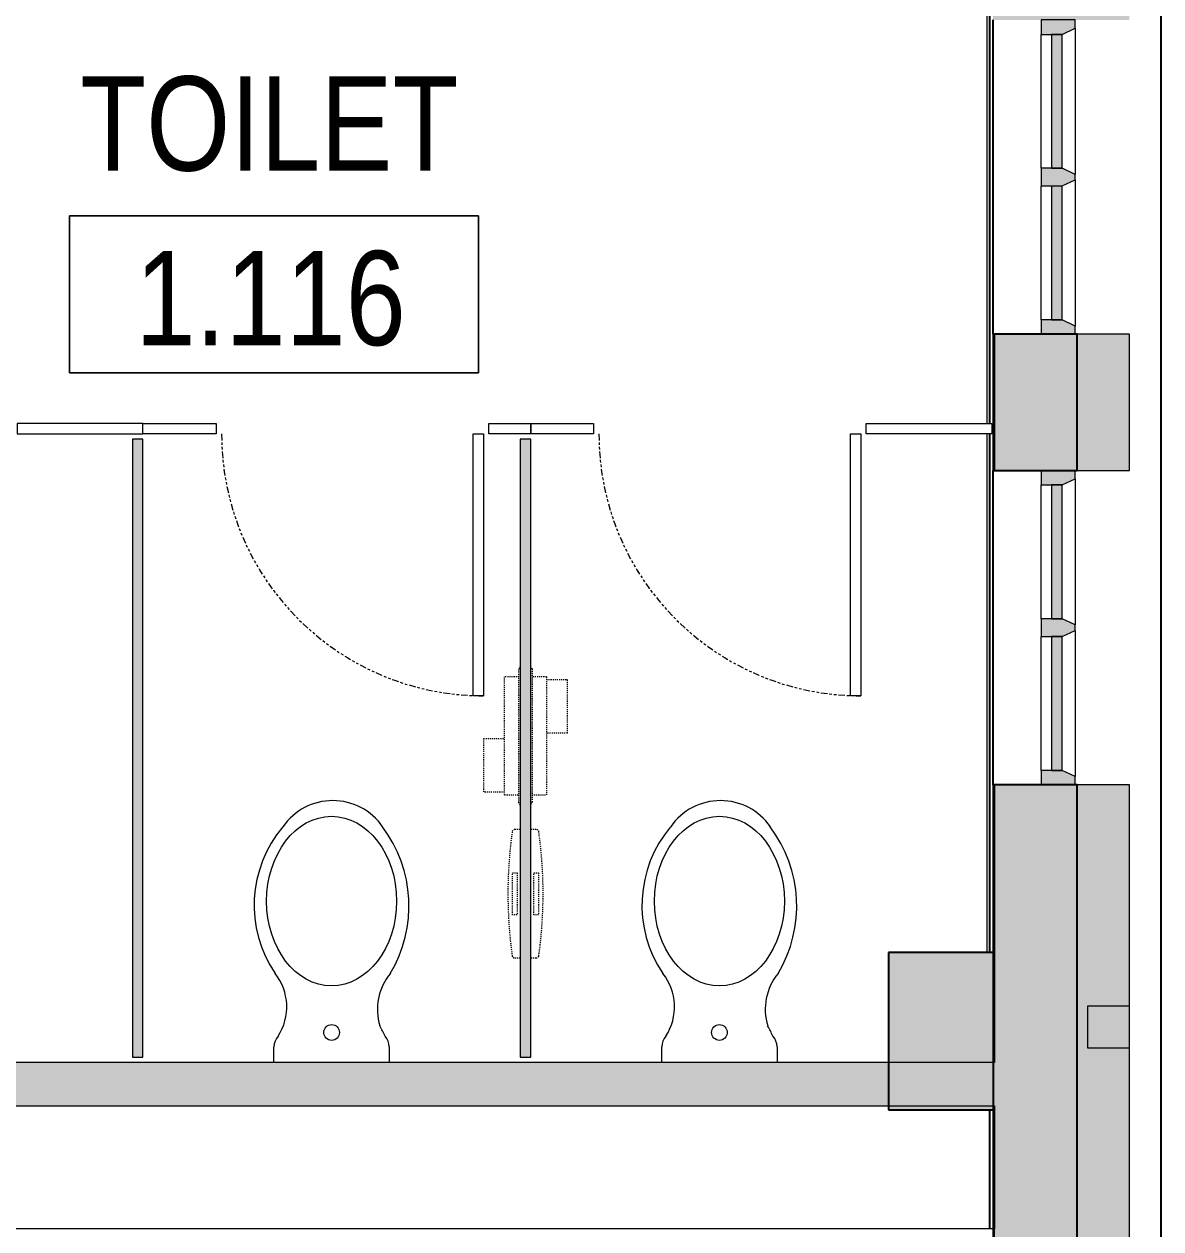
# Model space of a CAD drawing. Header units: inches. Extents: x -3640 to -1418, y -3630 to 137.
# Drawn here: x -2957.9 to -2849.4, y -2385.5 to -2270.5 of the extents above; entities that cross this region are included whole.
import ezdxf

# ---------------------------------------------------------------- set-up
doc = ezdxf.new("R2010")
doc.units = ezdxf.units.IN
doc.header["$MEASUREMENT"] = 0
doc.linetypes.add('Double dash', pattern=[1.6875, 0.625, -0.1875, 0.25, -0.1875, 0.25, -0.1875])
doc.linetypes.add('Hidden Equipment- BSALS', pattern=[0.0625, 0.03125, -0.03125])
for name, color, linetype, lineweight in [('A-AREA-IDEN', 2, 'Continuous', 9), ('A-FLOR', 192, 'Continuous', 13), ('A-GENM', 13, 'Continuous', 9), ('A-GLAZ-CURT', 52, 'Continuous', 13), ('A-GLAZ-CWMG', 51, 'Continuous', 13), ('A-WALL', 113, 'Continuous', 13), ('A-WALL-PATT', 111, 'Continuous', 13), ('I-WALL', 2, 'Continuous', 13), ('L-SITE-WALL', 31, 'Continuous', 13), ('P-SANR-FIXT', 6, 'Continuous', 13), ('Q-SPCQ', 91, 'Continuous', 13), ('S-COLS', 52, 'Continuous', 13)]:
    doc.layers.add(name, color=color, linetype=linetype, lineweight=lineweight)
doc.styles.add('Arial Narrow', font='ARIALN.TTF', dxfattribs={"height": 9})

# ---------------------------------------------------------------- blocks, each defined once
blk = doc.blocks.new('15830016-STRUCT_MARTINEZ-MOORE_CENTRAL_v2018_rvt-1-DIMENSION PLAN - LEVEL 1 _567_ - 2__ - CAD')
at = {"layer": 'A-WALL-PATT', "lineweight": 20}
h = blk.add_hatch(color=10, dxfattribs=at)
h.paths.add_polyline_path([(-2865.4, -2624.64), (-2857.4, -2624.64), (-2857.4, -2581.14), (-2865.4, -2581.14), (-2865.4, -2616.64)], flags=0)
h.paths.add_polyline_path([(-2857.4, -2551.14), (-2857.4, -2538.14), (-2865.4, -2538.14), (-2865.4, -2551.14)], flags=0)
h.paths.add_polyline_path([(-2865.4, -2508.14), (-2857.4, -2508.14), (-2857.4, -2462.14), (-2865.4, -2462.14)], flags=0)
h.paths.add_polyline_path([(-2865.4, -2432.14), (-2857.4, -2432.14), (-2857.4, -2419.14), (-2865.4, -2419.14)], flags=0)
h.paths.add_polyline_path([(-2857.4, -2389.14), (-2857.4, -2343.14), (-2865.4, -2343.14), (-2865.4, -2389.14)], flags=0)
h.paths.add_polyline_path([(-2865.4, -2313.14), (-2857.4, -2313.14), (-2857.4, -2300.14), (-2865.4, -2300.14)], flags=0)
h.paths.add_polyline_path([(-2857.4, -2270.14), (-2857.4, -2224.14), (-2865.4, -2224.14), (-2865.4, -2270.14)], flags=0)
h.paths.add_polyline_path([(-2865.4, -2194.14), (-2857.4, -2194.14), (-2857.4, -2181.14), (-2865.4, -2181.14)], flags=0)
h.paths.add_polyline_path([(-2865.4, -2151.14), (-2857.4, -2151.14), (-2857.4, -1977.42), (-2865.4, -1977.42), (-2865.4, -2144.14)], flags=0)
h.paths.add_polyline_path([(-2865.4, -1805.99), (-2857.4, -1805.99), (-2857.4, -1632.14), (-2865.4, -1632.14), (-2865.4, -1771.64), (-2863.24, -1771.64), (-2863.24, -1772.39), (-2865.4, -1772.39), (-2865.4, -1778.63)], flags=0)
h.paths.add_polyline_path([(-2865.4, -1602.14), (-2857.4, -1602.14), (-2857.4, -1589.14), (-2865.4, -1589.14)], flags=0)
h.paths.add_polyline_path([(-2857.4, -1559.14), (-2857.4, -1513.14), (-2865.4, -1513.14), (-2865.4, -1559.14)], flags=0)
h.paths.add_polyline_path([(-2865.4, -1483.14), (-2857.4, -1483.14), (-2857.4, -1470.14), (-2865.4, -1470.14)], flags=0)
h.paths.add_polyline_path([(-2857.4, -1440.14), (-2857.4, -1394.14), (-2865.4, -1394.14), (-2865.4, -1440.14)], flags=0)
h.paths.add_polyline_path([(-2865.4, -1364.14), (-2857.4, -1364.14), (-2857.4, -1351.14), (-2865.4, -1351.14), (-2865.4, -1357.81)], flags=0)
h.paths.add_polyline_path([(-2865.4, -1321.14), (-2857.4, -1321.14), (-2857.4, -1275.14), (-2865.4, -1275.14), (-2865.4, -1293.07)], flags=0)
h.paths.add_polyline_path([(-2865.4, -1245.14), (-2857.4, -1245.14), (-2857.4, -1232.14), (-2865.4, -1232.14)], flags=0)
h.paths.add_polyline_path([(-2857.4, -1202.14), (-2857.4, -1158.64), (-2865.4, -1158.64), (-2865.4, -1202.14)], flags=0)
at = {"layer": 'S-COLS', "lineweight": 5}
blk.add_hatch(color=50, dxfattribs=at).paths.add_polyline_path([(-2872.93, -2374.14), (-2865.4, -2374.14), (-2865.4, -2359.14), (-2875.4, -2359.14), (-2875.4, -2374.14)], flags=0)
at = {"layer": 'A-FLOR', "color": 253, "lineweight": 25}
for p, q in [((-2865.71, -2308.64), (-2865.71, -2230.64)), ((-2865.71, -2359.14), (-2865.71, -2309.64)), ((-2865.71, -2385.52), (-2865.71, -2374.14))]:
    blk.add_line(p, q, dxfattribs=at)
at = {"layer": 'A-WALL', "color": 253, "lineweight": 25}
for p, q in [((-2849.4, -2144.2), (-2849.4, -2608.64)), ((-2865.4, -2300.14), (-2865.4, -2270.14)), ((-2865.4, -2343.14), (-2865.4, -2313.14))]:
    blk.add_line(p, q, dxfattribs=at)
at = {"layer": 'L-SITE-WALL', "color": 253, "lineweight": 25}
for p, q in [((-2865.4, -2300.14), (-2865.4, -2313.14)), ((-2857.4, -2300.14), (-2865.4, -2300.14)), ((-2857.4, -2313.14), (-2857.4, -2300.14)), ((-2865.4, -2313.14), (-2857.4, -2313.14)), ((-2865.4, -2343.14), (-2865.4, -2359.14)), ((-2857.4, -2343.14), (-2865.4, -2343.14)), ((-2857.4, -2389.14), (-2857.4, -2343.14)), ((-2865.4, -2359.14), (-2865.4, -2374.14)), ((-2865.4, -2374.14), (-2865.4, -2389.14))]:
    blk.add_line(p, q, dxfattribs=at)
at = {"layer": 'S-COLS', "color": 253, "lineweight": 25}
for p, q in [((-2865.4, -2359.14), (-2875.4, -2359.14)), ((-2875.4, -2359.14), (-2875.4, -2374.14)), ((-2875.4, -2374.14), (-2865.4, -2374.14))]:
    blk.add_line(p, q, dxfattribs=at)
at = {"layer": 'S-COLS', "color": 9}
blk.add_line((-2865.4, -2374.14), (-2865.4, -2359.14), dxfattribs=at)
blk = doc.blocks.new('Water_Closet-Wall_Mounted-BSALS - WC--V23-DIMENSION PLAN - LEVEL 1 _567_ - 2__ - CAD')
at = {"layer": 'P-SANR-FIXT', "lineweight": 9}
for p, q in [((-2934.02, -2369.64), (-2934.02, -2368.14)), ((-2923.02, -2368.14), (-2923.02, -2369.64))]:
    blk.add_line(p, q, dxfattribs=at)
blk.add_circle((-2928.52, -2366.77), 0.75, dxfattribs=at)
for centre, radius, start, end in [((-2928.41, -2350.4), 5.76, 34.4306, 145.5694), ((-2924.28, -2354.64), 11.63, 139.856, 214.0111), ((-2933.69, -2354.7), 12.55, 329.1228, 37.0102), ((-2937.93, -2364.33), 5.13, 327.048, 38.4835), ((-2918.78, -2364.57), 5.37, 140.3582, 197.022), ((-2936.68, -2373.23), 14.6, 24.7209, 29.0546), ((-2932.52, -2368.14), 1.5, 137.397, 180), ((-2924.52, -2368.14), 1.5, 0, 42.603)]:
    blk.add_arc(centre, radius, start, end, dxfattribs=at)
blk.add_ellipse((-2928.52, -2354.23), major_axis=(0, 8.09), ratio=0.767038, dxfattribs=at)
blk = doc.blocks.new('Toilet-Tissue-Dispenser_Bobrick_B-386 - B-386-235685-DIMENSION PLAN - LEVEL 1 _567_ - 2__ - CAD')
at = {"layer": 'Q-SPCQ', "linetype": 'Hidden Equipment- BSALS', "lineweight": 20}
for p, q in [((-2912.02, -2344.08), (-2912.02, -2332.83)), ((-2910.65, -2332.83), (-2912.02, -2332.83)), ((-2910.65, -2332.08), (-2910.52, -2331.83)), ((-2910.65, -2344.83), (-2910.65, -2332.08)), ((-2909.4, -2332.08), (-2909.52, -2331.83)), ((-2909.4, -2332.08), (-2909.4, -2344.83)), ((-2908.02, -2332.83), (-2909.4, -2332.83)), ((-2908.02, -2332.83), (-2908.02, -2344.08)), ((-2908.02, -2333.08), (-2906.02, -2333.08)), ((-2906.02, -2338.2), (-2906.02, -2333.08)), ((-2906.02, -2338.2), (-2908.02, -2338.2)), ((-2914.02, -2338.7), (-2914.02, -2343.83)), ((-2914.02, -2338.7), (-2912.02, -2338.7)), ((-2912.02, -2343.83), (-2914.02, -2343.83)), ((-2912.02, -2344.08), (-2910.65, -2344.08)), ((-2909.4, -2344.08), (-2908.02, -2344.08)), ((-2910.52, -2345.08), (-2910.65, -2344.83)), ((-2909.52, -2345.08), (-2909.4, -2344.83))]:
    blk.add_line(p, q, dxfattribs=at)
blk = doc.blocks.new('Sanitary-Napkin-Disposal_Bobrick_B-4354 - B-4354-386087-DIMENSION PLAN - LEVEL 1 _567_ - 2__ - CAD')
at = {"layer": 'Q-SPCQ', "linetype": 'Hidden Equipment- BSALS', "lineweight": 20}
for p, q in [((-2910.52, -2347.41), (-2911.05, -2347.41)), ((-2908.99, -2347.41), (-2909.52, -2347.41)), ((-2911.27, -2351.54), (-2910.83, -2351.54)), ((-2911.27, -2355.54), (-2911.27, -2351.54)), ((-2910.83, -2351.54), (-2910.83, -2355.54)), ((-2909.21, -2351.54), (-2908.77, -2351.54)), ((-2909.21, -2355.54), (-2909.21, -2351.54)), ((-2908.77, -2351.54), (-2908.77, -2355.54)), ((-2910.83, -2355.54), (-2911.27, -2355.54)), ((-2908.77, -2355.54), (-2909.21, -2355.54)), ((-2911.05, -2359.66), (-2910.52, -2359.66)), ((-2909.52, -2359.66), (-2908.99, -2359.66))]:
    blk.add_line(p, q, dxfattribs=at)
for centre, radius, start, end in [((-2868.61, -2353.54), 43.09, 172.1184, 187.8816), ((-2911.05, -2347.66), 0.25, 90, 172.1184), ((-2908.99, -2347.66), 0.25, 7.8816, 90), ((-2951.43, -2353.54), 43.09, 352.1184, 7.8816), ((-2911.05, -2359.41), 0.25, 187.8816, 270), ((-2908.99, -2359.41), 0.25, 270, 352.1184)]:
    blk.add_arc(centre, radius, start, end, dxfattribs=at)
blk = doc.blocks.new('Toilet_Partition-Bobrick-B1092-Overhead_Braced - B1092-386088-DIMENSION PLAN - LEVEL 1 _567_ - 2__ - CAD')
at = {"layer": 'Q-SPCQ', "lineweight": 9}
for p, q in [((18, 36.5), (17, 36.5)), ((17, 36.5), (17, 0.5)), ((18, 0.5), (18, 36.5)), ((-18.5, 0.5), (-30.5, 0.5)), ((-30.5, 0.5), (-30.5, -0.5)), ((-18.5, -0.5), (-18.5, 0.5)), ((17, 0.5), (18, 0.5)), ((30.5, 0.5), (18.5, 0.5)), ((18.5, 0.5), (18.5, -0.5)), ((30.5, -0.5), (30.5, 0.5)), ((-30.5, -0.5), (-18.5, -0.5)), ((18.5, -0.5), (30.5, -0.5))]:
    blk.add_line(p, q, dxfattribs=at)
at = {"layer": 'Q-SPCQ', "linetype": 'Double dash', "lineweight": 9}
blk.add_arc((18, 0.5), 36, 90, 180, dxfattribs=at)
blk = doc.blocks.new('Toilet_Partition-Bobrick-B1092-Overhead_Braced - B1092 Standard-385264-DIMENSION PLAN - LEVEL 1 _567_ - 2__ - CAD')
at = {"layer": 'Q-SPCQ', "lineweight": 9}
for p, q in [((-20, 0.5), (-13, 0.5)), ((-20, -0.5), (-20, 0.5)), ((-13, 0.5), (-13, -0.5)), ((13, 0.5), (17, 0.5)), ((13, -0.5), (13, 0.5)), ((17, 0.5), (17, -0.5)), ((-13, -0.5), (-20, -0.5)), ((11.5, -0.5), (12.5, -0.5)), ((11.5, -25.5), (11.5, -0.5)), ((12.5, -0.5), (12.5, -25.5)), ((17, -0.5), (13, -0.5)), ((12.5, -25.5), (11.5, -25.5))]:
    blk.add_line(p, q, dxfattribs=at)
at = {"layer": 'Q-SPCQ', "linetype": 'Double dash', "lineweight": 9}
blk.add_arc((12.5, -0.5), 25, 180, 270, dxfattribs=at)
blk = doc.blocks.new('Toilet_Partition-Bobrick-B1092-Overhead_Braced - B1092 Standard End1-386089-DIMENSION PLAN - LEVEL 1 _567_ - 2__ - CAD')
at = {"layer": 'Q-SPCQ', "lineweight": 9}
for p, q in [((-19, 0.5), (-13, 0.5)), ((-19, -0.5), (-19, 0.5)), ((-13, 0.5), (-13, -0.5)), ((13, 0.5), (25, 0.5)), ((13, -0.5), (13, 0.5)), ((25, 0.5), (25, -0.5)), ((-13, -0.5), (-19, -0.5)), ((11.5, -0.5), (12.5, -0.5)), ((11.5, -25.5), (11.5, -0.5)), ((12.5, -0.5), (12.5, -25.5)), ((25, -0.5), (13, -0.5)), ((12.5, -25.5), (11.5, -25.5))]:
    blk.add_line(p, q, dxfattribs=at)
at = {"layer": 'Q-SPCQ', "linetype": 'Double dash', "lineweight": 9}
blk.add_arc((12.5, -0.5), 25, 180, 270, dxfattribs=at)
blk = doc.blocks.new('System Panel - Winco Glass-383356-DIMENSION PLAN - LEVEL 1 _567_ - 2__ - CAD')
at = {"layer": 'A-GLAZ-CURT', "lineweight": 9}
blk.add_hatch(color=90, dxfattribs=at).paths.add_polyline_path([(6.390625, 0), (6.390625, 1), (-6.390625, 1), (-6.390625, 0)], flags=0)
at = {"layer": 'A-GLAZ-CURT', "lineweight": 20}
for p, q in [((6.390625, 1), (-6.390625, 1)), ((-6.390625, 1), (-6.390625, 0)), ((6.390625, 0), (6.390625, 1)), ((-6.390625, 0), (6.390625, 0))]:
    blk.add_line(p, q, dxfattribs=at)
blk = doc.blocks.new('Rectangular Mullion - Winco Accent Full_Left-383357-DIMENSION PLAN - LEVEL 1 _567_ - 2__ - CAD')
at = {"layer": 'A-GLAZ-CWMG', "lineweight": 9}
blk.add_hatch(color=90, dxfattribs=at).paths.add_polyline_path([(-0.79, 1.25), (0, 1.25), (0, -2), (-1.38, -2), (-1.38, 0)], flags=0)
at = {"layer": 'A-GLAZ-CWMG', "lineweight": 20}
for p, q in [((-1.38, 0), (-0.79, 1.25)), ((-0.79, 1.25), (0, 1.25)), ((0, 1.25), (0, -2)), ((-1.38, -2), (-1.38, 0)), ((0, -2), (-1.38, -2))]:
    blk.add_line(p, q, dxfattribs=at)
blk = doc.blocks.new('Rectangular Mullion - Winco Accent Full_Right-383360-DIMENSION PLAN - LEVEL 1 _567_ - 2__ - CAD')
at = {"layer": 'A-GLAZ-CWMG', "lineweight": 9}
for p, q in [((-2730.74, -1163.2), (-2743.52, -1163.2)), ((-2730.16, -1166.45), (-2744.1, -1166.45))]:
    blk.add_line(p, q, dxfattribs=at)
blk = doc.blocks.new('Rectangular Mullion - Winco Accent Full_Right-383365-DIMENSION PLAN - LEVEL 1 _567_ - 2__ - CAD')
at = {"layer": 'A-GLAZ-CWMG', "lineweight": 9}
blk.add_hatch(color=90, dxfattribs=at).paths.add_polyline_path([(0, 1.25), (-0.79, 1.25), (-1.38, 0), (-1.38, -2), (0, -2), (0, -1.62)], flags=0)
at = {"layer": 'A-GLAZ-CWMG', "lineweight": 20}
for p, q in [((-0.79, 1.25), (-1.38, 0)), ((0, 1.25), (-0.79, 1.25)), ((0, -2), (0, 1.25)), ((-1.38, 0), (-1.38, -2)), ((-1.38, -2), (0, -2))]:
    blk.add_line(p, q, dxfattribs=at)
blk = doc.blocks.new('Rectangular Mullion - Winco Accent Full_Right-384203-DIMENSION PLAN - LEVEL 1 _567_ - 2__ - CAD')
at = {"layer": 'A-GLAZ-CWMG', "lineweight": 9}
for p, q in [((-2716.27, -1163.2), (-2729.05, -1163.2)), ((-2715.69, -1166.45), (-2729.63, -1166.45))]:
    blk.add_line(p, q, dxfattribs=at)
blk = doc.blocks.new('Rectangular Mullion - Winco Accent Full-384206-DIMENSION PLAN - LEVEL 1 _567_ - 2__ - CAD')
at = {"layer": 'A-GLAZ-CWMG', "lineweight": 9}
blk.add_hatch(color=90, dxfattribs=at).paths.add_polyline_path([(0.26, 1.25), (0.84, 0), (0.84, -2), (-0.84, -2), (-0.84, 0), (-0.26, 1.25)], flags=0)
at = {"layer": 'A-GLAZ-CWMG', "lineweight": 20}
for p, q in [((-0.84, 0), (-0.26, 1.25)), ((-0.26, 1.25), (0.26, 1.25)), ((0.26, 1.25), (0.84, 0)), ((-0.84, -2), (-0.84, 0)), ((0.84, 0), (0.84, -2)), ((0.84, -2), (-0.84, -2))]:
    blk.add_line(p, q, dxfattribs=at)
blk = doc.blocks.new('Down Spouts3 - Down Spouts-4005655-DIMENSION PLAN - LEVEL 1 _567_ - 2__ - CAD')
at = {"layer": 'A-GENM'}
blk.add_hatch(color=90, dxfattribs=at).paths.add_polyline_path([(-2852.4, -2368.25), (-2852.4, -2364.25), (-2856.4, -2364.25), (-2856.4, -2368.25)], flags=0)
for p, q in [((-2852.4, -2364.25), (-2856.4, -2364.25)), ((-2856.4, -2364.25), (-2856.4, -2368.25)), ((-2852.4, -2368.25), (-2852.4, -2364.25)), ((-2856.4, -2368.25), (-2852.4, -2368.25))]:
    blk.add_line(p, q, dxfattribs=at)
blk = doc.blocks.new('Room Tag- BSALS - Room Tag-28050-DIMENSION PLAN - LEVEL 1 _567_ - 2__ - CAD')
at = {"layer": 'A-AREA-IDEN'}
for p, q in [((-0.203125, -0.171875), (-0.203125, -0.015625)), ((-0.203125, -0.015625), (0.203125, -0.015625)), ((0.203125, -0.015625), (-0.203125, -0.015625)), ((-0.203125, -0.015625), (-0.203125, -0.171875)), ((0.203125, -0.015625), (0.203125, -0.171875)), ((0.203125, -0.171875), (0.203125, -0.015625)), ((0.203125, -0.171875), (-0.203125, -0.171875)), ((-0.203125, -0.171875), (0.203125, -0.171875))]:
    blk.add_line(p, q, dxfattribs=at)

msp = doc.modelspace()

# ---------------------------------------------------------------- block references
at = {"lineweight": 5}
msp.add_blockref('15830016-STRUCT_MARTINEZ-MOORE_CENTRAL_v2018_rvt-1-DIMENSION PLAN - LEVEL 1 _567_ - 2__ - CAD', (0, 0), dxfattribs=at)

# ---------------------------------------------------------------- next in the draw order: hatches: boundary and pattern name
at = {"layer": 'A-WALL-PATT', "lineweight": 20}
h = msp.add_hatch(color=10, dxfattribs=at)
h.paths.add_polyline_path([(-2852.4, -2611.64), (-2852.4, -2581.14), (-2865.27, -2581.14), (-2865.27, -2611.64)], flags=0)
h.paths.add_polyline_path([(-2865.27, -2551.14), (-2852.4, -2551.14), (-2852.4, -2538.14), (-2865.27, -2538.14)], flags=0)
h.paths.add_polyline_path([(-2865.27, -2508.14), (-2852.4, -2508.14), (-2852.4, -2462.14), (-2865.27, -2462.14)], flags=0)
h.paths.add_polyline_path([(-2865.27, -2432.14), (-2852.4, -2432.14), (-2852.4, -2419.14), (-2865.27, -2419.14)], flags=0)
h.paths.add_polyline_path([(-2852.4, -2389.14), (-2852.4, -2343.14), (-2865.27, -2343.14), (-2865.27, -2389.14)], flags=0)
h.paths.add_polyline_path([(-2852.4, -2313.14), (-2852.4, -2300.14), (-2865.27, -2300.14), (-2865.27, -2313.14)], flags=0)
h.paths.add_polyline_path([(-2865.27, -2270.14), (-2852.4, -2270.14), (-2852.4, -2224.14), (-2865.27, -2224.14), (-2865.27, -2264.2)], flags=0)
h.paths.add_polyline_path([(-2865.27, -2194.14), (-2852.4, -2194.14), (-2852.4, -2181.14), (-2865.27, -2181.14)], flags=0)
h.paths.add_polyline_path([(-2865.27, -2151.14), (-2852.4, -2151.14), (-2852.4, -1985.14), (-2865.27, -1985.14), (-2865.27, -2144.2)], flags=0)
for points in [[(-2946.52, -2369.14), (-2946.52, -2310.14), (-2947.52, -2310.14), (-2947.52, -2369.14)], [(-2909.52, -2369.14), (-2909.52, -2310.14), (-2910.52, -2310.14), (-2910.52, -2369.14)], [(-2968.4, -2373.77), (-2865.27, -2373.77), (-2865.27, -2369.64), (-3011.65, -2369.64), (-3011.65, -2373.77), (-2987.5, -2373.77)]]:
    msp.add_hatch(color=10, dxfattribs=at).paths.add_polyline_path(points, flags=0)

# ---------------------------------------------------------------- next in the draw order: linework, layer by layer
at = {"layer": 'A-FLOR', "lineweight": 20}
for p, q in [((-2865.96, -2308.64), (-2865.96, -2230.64)), ((-2865.96, -2359.14), (-2865.96, -2309.64))]:
    msp.add_line(p, q, dxfattribs=at)
at = {"layer": 'A-WALL', "lineweight": 20}
for p, q in [((-2849.4, -2144.2), (-2849.4, -2611.64)), ((-2865.4, -2300.14), (-2865.4, -2270.14)), ((-2865.27, -2300.14), (-2865.27, -2313.14)), ((-2852.4, -2300.14), (-2865.27, -2300.14)), ((-2852.4, -2313.14), (-2852.4, -2300.14)), ((-2865.4, -2343.14), (-2865.4, -2313.14)), ((-2865.27, -2313.14), (-2852.4, -2313.14)), ((-2865.27, -2343.14), (-2865.27, -2369.64)), ((-2852.4, -2343.14), (-2865.27, -2343.14)), ((-2852.4, -2389.14), (-2852.4, -2343.14)), ((-2865.27, -2373.77), (-2865.27, -2385.52))]:
    msp.add_line(p, q, dxfattribs=at)
at = {"layer": 'I-WALL', "lineweight": 20}
for p, q in [((-2946.52, -2310.14), (-2947.52, -2310.14)), ((-2947.52, -2310.14), (-2947.52, -2369.14)), ((-2946.52, -2369.14), (-2946.52, -2310.14)), ((-2909.52, -2310.14), (-2910.52, -2310.14)), ((-2910.52, -2310.14), (-2910.52, -2369.14)), ((-2909.52, -2369.14), (-2909.52, -2310.14)), ((-2865.27, -2369.64), (-3007.52, -2369.64)), ((-2947.52, -2369.14), (-2946.52, -2369.14)), ((-2910.52, -2369.14), (-2909.52, -2369.14)), ((-3008.15, -2373.77), (-2865.27, -2373.77)), ((-2865.27, -2385.52), (-3007.52, -2385.52)), ((-2865.27, -2389.64), (-2865.27, -2385.52))]:
    msp.add_line(p, q, dxfattribs=at)

# ---------------------------------------------------------------- next in the draw order: block references
at = {"layer": 'A-AREA-IDEN', "xscale": 95.99999999999994, "yscale": 95.99999999999994, "zscale": 95.99999999999994}
msp.add_blockref('Room Tag- BSALS - Room Tag-28050-DIMENSION PLAN - LEVEL 1 _567_ - 2__ - CAD', (-2934.02, -2287.32), dxfattribs=at)
at = {"layer": 'A-GENM'}
msp.add_blockref('Down Spouts3 - Down Spouts-4005655-DIMENSION PLAN - LEVEL 1 _567_ - 2__ - CAD', (0, 0), dxfattribs=at)
at = {"layer": 'A-GLAZ-CURT', "lineweight": 9, "rotation": 89.9999999999968}
for p in [(-2858.83, -2277.91), (-2858.83, -2292.38), (-2858.83, -2320.91), (-2858.83, -2335.38)]:
    msp.add_blockref('System Panel - Winco Glass-383356-DIMENSION PLAN - LEVEL 1 _567_ - 2__ - CAD', p, dxfattribs=at)
at = {"layer": 'A-GLAZ-CWMG', "lineweight": 9, "extrusion": (0, 0, -1), "rotation": 90.00000000000318}
for name, p in [('Rectangular Mullion - Winco Accent Full_Left-383357-DIMENSION PLAN - LEVEL 1 _567_ - 2__ - CAD', (2858.83, -2270.14)), ('Rectangular Mullion - Winco Accent Full-384206-DIMENSION PLAN - LEVEL 1 _567_ - 2__ - CAD', (2858.83, -2285.14)), ('Rectangular Mullion - Winco Accent Full_Left-383357-DIMENSION PLAN - LEVEL 1 _567_ - 2__ - CAD', (2858.83, -2313.14)), ('Rectangular Mullion - Winco Accent Full-384206-DIMENSION PLAN - LEVEL 1 _567_ - 2__ - CAD', (2858.83, -2328.14))]:
    msp.add_blockref(name, p, dxfattribs=at)
at = {"layer": 'A-GLAZ-CWMG', "lineweight": 9}
for name, p, rotation in [('Rectangular Mullion - Winco Accent Full_Right-384203-DIMENSION PLAN - LEVEL 1 _567_ - 2__ - CAD', (-4024.04, 444.75), 89.9999999999974), ('Rectangular Mullion - Winco Accent Full_Right-383360-DIMENSION PLAN - LEVEL 1 _567_ - 2__ - CAD', (-4024.04, 444.75), 89.99999999999869), ('Rectangular Mullion - Winco Accent Full_Right-383365-DIMENSION PLAN - LEVEL 1 _567_ - 2__ - CAD', (-2858.83, -2300.14), 269.9999999999968), ('Rectangular Mullion - Winco Accent Full_Right-384203-DIMENSION PLAN - LEVEL 1 _567_ - 2__ - CAD', (-4024.04, 401.75), 89.9999999999974), ('Rectangular Mullion - Winco Accent Full_Right-383360-DIMENSION PLAN - LEVEL 1 _567_ - 2__ - CAD', (-4024.04, 401.75), 89.99999999999869), ('Rectangular Mullion - Winco Accent Full_Right-383365-DIMENSION PLAN - LEVEL 1 _567_ - 2__ - CAD', (-2858.83, -2343.14), 269.9999999999968)]:
    msp.add_blockref(name, p, dxfattribs=dict(at, rotation=rotation))
at = {"layer": 'P-SANR-FIXT', "lineweight": 9}
for p in [(0, 0), (37, 0)]:
    msp.add_blockref('Water_Closet-Wall_Mounted-BSALS - WC--V23-DIMENSION PLAN - LEVEL 1 _567_ - 2__ - CAD', p, dxfattribs=at)
at = {"layer": 'Q-SPCQ', "linetype": 'Hidden Equipment- BSALS', "lineweight": 20}
for name, p in [('Toilet_Partition-Bobrick-B1092-Overhead_Braced - B1092-386088-DIMENSION PLAN - LEVEL 1 _567_ - 2__ - CAD', (-2977.02, -2309.14)), ('Toilet_Partition-Bobrick-B1092-Overhead_Braced - B1092 Standard-385264-DIMENSION PLAN - LEVEL 1 _567_ - 2__ - CAD', (-2926.52, -2309.14)), ('Toilet_Partition-Bobrick-B1092-Overhead_Braced - B1092 Standard End1-386089-DIMENSION PLAN - LEVEL 1 _567_ - 2__ - CAD', (-2890.52, -2309.14)), ('Toilet-Tissue-Dispenser_Bobrick_B-386 - B-386-235685-DIMENSION PLAN - LEVEL 1 _567_ - 2__ - CAD', (0, 0)), ('Sanitary-Napkin-Disposal_Bobrick_B-4354 - B-4354-386087-DIMENSION PLAN - LEVEL 1 _567_ - 2__ - CAD', (0, 0))]:
    msp.add_blockref(name, p, dxfattribs=at)

# ---------------------------------------------------------------- next in the draw order: texts
at = {"layer": 'A-AREA-IDEN', "char_height": 9, "attachment_point": 1, "style": 'Arial Narrow'}
for s, insert, width in [('TOILET', (-2952.51, -2275.52), 44.844), ('1.116', (-2947.24, -2292.18), 31.512)]:
    msp.add_mtext(s, dxfattribs=dict(at, insert=insert, width=width))

doc.saveas('drawing.dxf')
